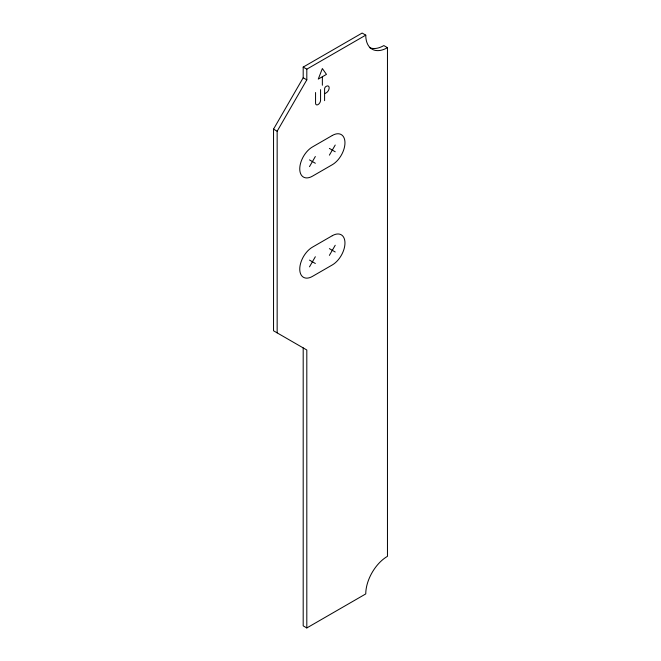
<?xml version="1.0" encoding="UTF-8"?>
<svg xmlns="http://www.w3.org/2000/svg" width="661" height="661" viewBox="0 0 661 661"><rect width="100%" height="100%" fill="white"/><g stroke="black" fill="none" stroke-linecap="round" stroke-linejoin="round"><path stroke-width="0.99" d="M306.811 627.95L306.811 349.991L273.538 330.781L273.538 129.135L303.192 77.767L303.192 67.083L362.145 33.05L365.764 35.14A30.687 17.715 -60 0 0 387.462 47.666L387.462 556.331A30.687 17.715 -60 0 0 365.764 593.917L306.811 627.95L303.192 625.86L303.192 347.901M277.157 332.871L277.157 131.225L306.811 79.857L306.811 69.174L303.192 67.083M309.497 166.63L315.338 156.517M329.385 155.145L335.226 145.032M309.497 266.862L315.338 256.741M329.385 255.377L335.226 245.256M306.811 69.174L365.764 35.14M322.072 76.907L318.263 79.105L322.361 68.546L326.46 74.379L322.361 76.742L322.361 85.252M324.882 93.581L326.369 92.722A3.941 2.28 -60 0 0 329.161 87.888A3.941 2.28 -60 0 0 326.369 86.277L325.947 86.525A1.917 1.107 -60 0 0 324.592 88.871L324.592 100.67M387.462 47.666L383.843 45.576A30.687 17.715 -60 0 1 369.375 47.551M303.192 77.767L306.811 79.857M329.385 148.403L335.226 151.774M273.538 129.135L277.157 131.225M309.497 159.888L315.338 163.259M329.385 248.627L335.226 252.006M309.497 260.112L315.338 263.491M320.568 89.632L320.568 100.249A3.536 2.041 -60 0 1 318.065 104.578A3.536 2.041 -60 0 1 315.561 103.141L315.561 92.515M332.309 135.472L312.413 146.957A17.905 10.336 -60 0 0 299.755 168.877A17.905 10.336 -60 0 0 312.413 176.19L332.309 164.705A17.905 10.336 -60 0 0 344.968 142.776A17.905 10.336 -60 0 0 332.309 135.472M332.309 235.696L312.413 247.181A17.905 10.336 -60 0 0 299.755 269.11A17.905 10.336 -60 0 0 312.413 276.422L332.309 264.937A17.905 10.336 -60 0 0 344.968 243.008A17.905 10.336 -60 0 0 332.309 235.696"/></g></svg>
